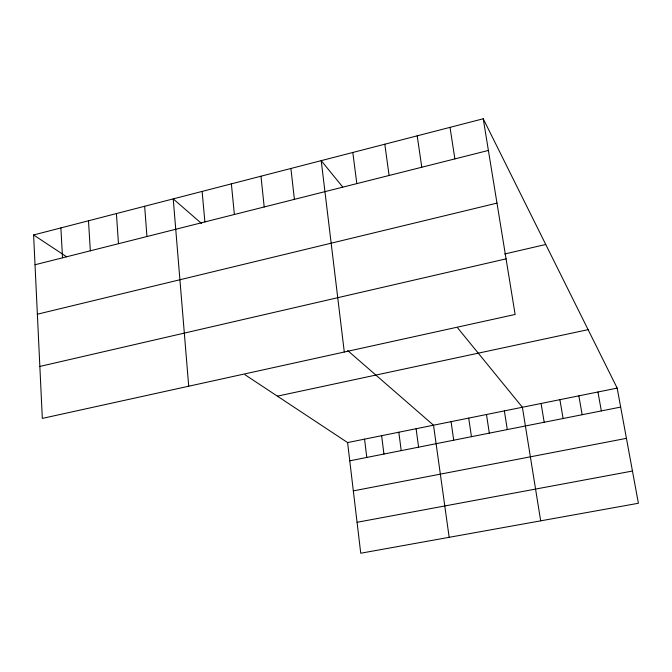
<?xml version="1.0" encoding="UTF-8"?>
<svg xmlns="http://www.w3.org/2000/svg" width="672" height="672" viewBox="0 0 672 672"><rect width="100%" height="100%" fill="white"/><g stroke="black" fill="none" stroke-linecap="round" stroke-linejoin="round"><path stroke-width="1.01" d="M483.235 118.776L515.13 314.462L42.319 418.404L33.6 234.965L483.235 118.776L617.173 388.105L638.4 503.261L360.738 553.224L347.592 442.571L244.978 374.724M35.02 264.751L488.401 150.444M37.372 314.21L496.978 203.112M504.672 253.999L545.748 244.474M39.85 366.442L506.066 258.854M277.385 396.152L588.101 329.658M347.592 442.571L617.173 388.105M349.759 460.824L620.668 407.081M353.329 490.879L626.43 438.346M357.067 522.295L632.461 471.038M33.6 234.965L66.587 256.771M201.6 223.549L173.225 198.887L188.714 386.215M347.701 350.582L433.524 425.208L449.165 537.314M342.745 187.043L321.208 160.642L344.291 352.019M457.724 327.995L522.388 407.257L540.683 520.842M597.946 391.994L601.339 410.911M578.852 395.85L582.154 414.725M559.894 399.68L563.102 418.505M541.078 403.477L544.186 422.251M504.37 410.894L507.293 429.568M450.013 127.361L454.877 158.894M486.478 414.515L489.317 433.138M468.703 418.102L471.458 436.682M417.203 135.836L421.781 167.236M451.055 421.663L453.718 440.202M384.804 144.211L389.096 175.476M416.102 428.728L418.597 447.166M398.807 432.222L401.218 450.61M352.808 152.477L356.824 183.616M381.62 435.691L383.947 454.037M364.552 439.144L366.794 457.439M290.909 168.47L294.395 199.357M260.971 176.207L264.197 206.968M231.378 183.859L234.368 214.494M202.129 191.411L204.884 221.928M144.656 206.27L146.941 236.536M116.416 213.562L118.474 243.709M88.494 220.777L90.334 250.807M60.892 227.909L62.521 257.821"/></g></svg>
